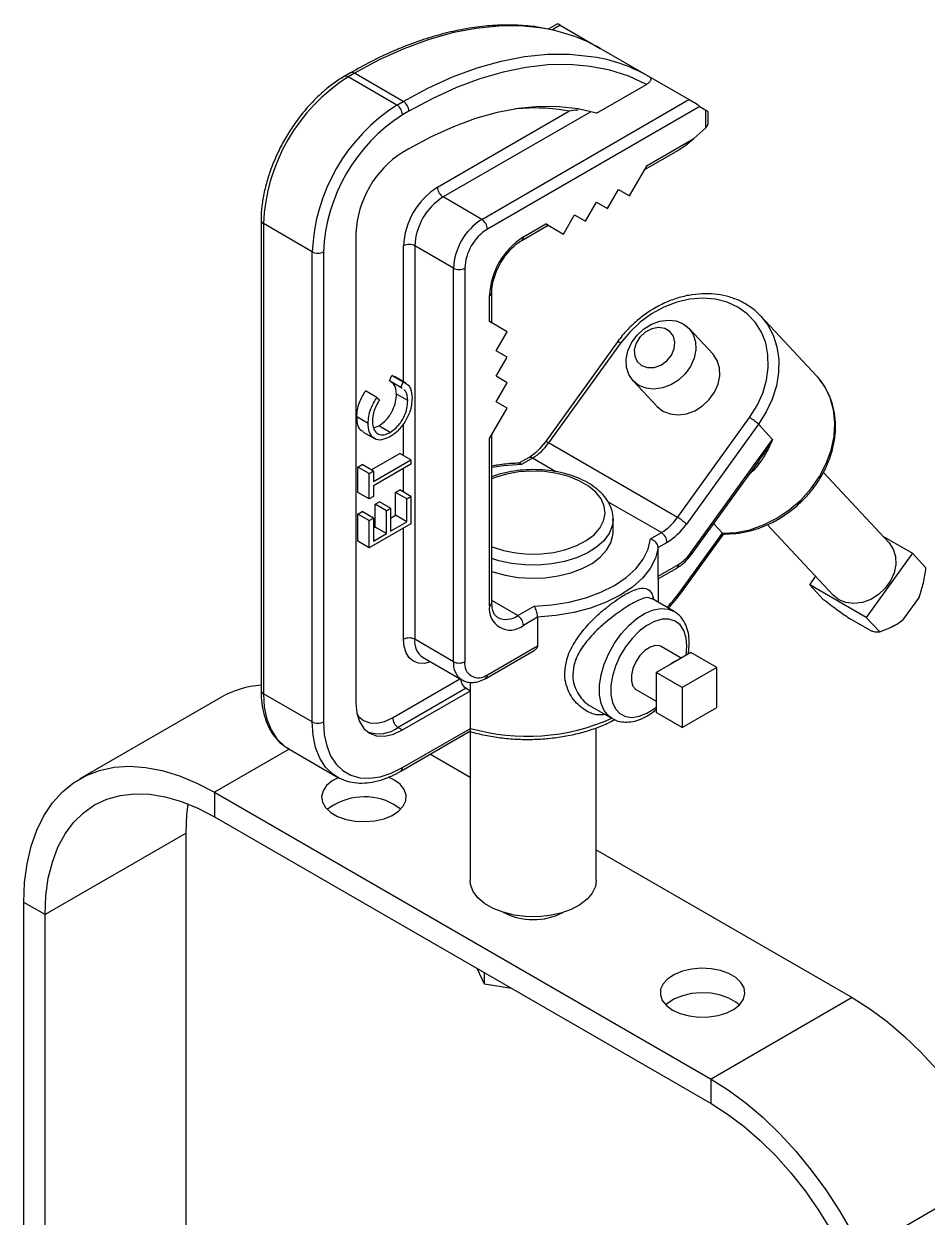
# Model space of a CAD drawing. Extents: x 7 to 135, y 1 to 99.
# Drawn here: x 14.64 to 20.29, y 19.13 to 26.6 of the extents above; entities that cross this region are included whole.
import ezdxf

# ---------------------------------------------------------------- set-up
doc = ezdxf.new("R2010")
doc.units = 0
doc.header["$MEASUREMENT"] = 0
doc.layers.add('OBJECT', color=7, linetype='CONTINUOUS')

msp = doc.modelspace()

# ---------------------------------------------------------------- linework, layer by layer
at = {"layer": 'OBJECT'}
for p, q in [((17.9797, 26.6036), (17.9213, 26.5699)), ((17.995, 26.5955), (17.9429, 26.5654)), ((17.995, 26.5955), (18.246, 26.4506)), ((18.5515, 26.2742), (18.246, 26.4506)), ((16.6818, 26.297), (16.6418, 26.2738)), ((16.7068, 26.2945), (16.6668, 26.2714)), ((16.9722, 26.095), (16.6668, 26.2714)), ((17.0123, 26.1182), (16.7068, 26.2945)), ((18.8025, 26.1293), (18.5515, 26.2742)), ((18.2232, 26.0439), (18.5362, 26.2246)), ((16.9722, 26.095), (17.0123, 26.1182)), ((17.504, 25.3797), (18.8025, 26.1293)), ((18.871, 26.0872), (17.5393, 25.3185)), ((18.871, 26.0872), (18.9083, 26.0629)), ((17.0477, 26.0569), (17.0076, 26.0338)), ((17.2261, 25.581), (18.0506, 26.057)), ((18.1869, 26.054), (17.2615, 25.5197)), ((18.9083, 25.9538), (18.9083, 26.0629)), ((18.923, 25.9877), (18.923, 26.0525)), ((18.9083, 25.9538), (18.8337, 25.8869)), ((18.5406, 25.7177), (18.8337, 25.8869)), ((17.0477, 25.8218), (17.0076, 25.7986)), ((18.526, 25.6923), (18.7331, 25.8119)), ((18.4303, 25.5266), (18.5406, 25.7177)), ((18.2924, 25.447), (18.3614, 25.5664)), ((18.3614, 25.5664), (18.4303, 25.5266)), ((18.3614, 25.5664), (18.4303, 25.5266)), ((17.504, 25.3797), (17.2615, 25.5197)), ((18.1545, 25.3674), (18.2235, 25.4868)), ((18.2235, 25.4868), (18.2924, 25.447)), ((18.2235, 25.4868), (18.2924, 25.447)), ((18.0166, 25.2878), (18.0856, 25.4072)), ((18.0856, 25.4072), (18.1545, 25.3674)), ((18.0856, 25.4072), (18.1545, 25.3674)), ((16.1218, 25.3732), (16.1218, 22.4296)), ((16.4419, 25.1765), (16.1364, 25.3528)), ((16.1364, 25.3528), (16.1364, 22.4092)), ((17.7546, 25.247), (17.921, 25.3431)), ((17.7649, 25.2699), (17.9063, 25.3515)), ((17.9063, 25.3515), (18.0166, 25.2878)), ((17.921, 25.3431), (18.0166, 25.2878)), ((16.7163, 25.294), (16.7163, 22.3504)), ((17.014, 24.3619), (17.014, 25.2136)), ((17.3272, 25.0735), (17.0847, 25.2136)), ((17.0847, 25.2136), (17.0847, 22.7501)), ((16.4419, 22.2328), (16.4419, 25.1765)), ((16.5126, 25.1765), (16.5126, 22.2328)), ((17.3272, 22.61), (17.3272, 25.0735)), ((17.3979, 25.0735), (17.3979, 22.61)), ((17.5528, 24.7392), (17.5528, 24.9025)), ((17.5674, 24.7307), (17.5674, 24.9229)), ((17.6631, 24.6755), (17.5528, 24.7392)), ((19.2482, 24.778), (19.2524, 24.7736)), ((19.6028, 24.3979), (19.2524, 24.7736)), ((17.5942, 24.556), (17.6631, 24.6755)), ((18.9535, 24.5354), (18.8031, 24.6967)), ((18.354, 24.6123), (17.903, 23.9873)), ((18.3743, 24.6048), (17.9233, 23.9798)), ((17.6631, 24.5162), (17.5942, 24.556)), ((17.5942, 24.3968), (17.6631, 24.5162)), ((16.9263, 24.3684), (16.9419, 24.4011)), ((16.9971, 24.3276), (16.9263, 24.3684)), ((16.9419, 24.4011), (16.9563, 24.3932)), ((17.0126, 24.3603), (16.9419, 24.4011)), ((17.0278, 24.3539), (16.9571, 24.3947)), ((16.9971, 24.3276), (17.0126, 24.3603)), ((17.6631, 24.357), (17.5942, 24.3968)), ((18.4521, 24.3692), (18.6026, 24.2079)), ((16.8472, 24.2648), (16.7765, 24.3056)), ((17.0407, 24.2449), (16.97, 24.2857)), ((17.0048, 24.3212), (16.9971, 24.3276)), ((17.5942, 24.2376), (17.6631, 24.357)), ((16.8472, 24.2648), (16.8629, 24.2502)), ((17.6631, 24.1978), (17.5942, 24.2376)), ((16.7924, 24.1014), (16.7217, 24.1422)), ((17.5528, 24.0067), (17.6631, 24.1978)), ((18.7308, 23.5136), (19.1818, 24.1386)), ((16.8273, 24.074), (16.8595, 24.0863)), ((16.9302, 24.0455), (16.8595, 24.0863)), ((17.014, 23.9), (17.014, 24.1001)), ((19.2374, 24.0964), (18.7865, 23.4714)), ((19.2374, 24.0964), (19.3263, 24.0012)), ((16.7623, 24.0479), (16.833, 24.0071)), ((17.5528, 22.9599), (17.5528, 24.0067)), ((17.5674, 22.9803), (17.5674, 24.0321)), ((18.817, 23.2955), (19.3263, 24.0012)), ((16.8123, 23.8112), (16.9901, 23.9138)), ((17.0608, 23.873), (16.9901, 23.9138)), ((18.7308, 23.5136), (17.9233, 23.9798)), ((16.7284, 23.8286), (16.7553, 23.8441)), ((16.826, 23.8033), (16.7553, 23.8441)), ((16.826, 23.7374), (17.0608, 23.873)), ((17.0608, 23.8459), (16.826, 23.7103)), ((17.0608, 23.873), (17.0608, 23.8459)), ((17.7969, 23.8868), (17.7373, 23.8524)), ((17.8219, 23.8843), (17.753, 23.8445)), ((17.9688, 23.7995), (17.8219, 23.8843)), ((18.8222, 23.2866), (19.2419, 23.8683)), ((16.7284, 23.6698), (16.7284, 23.8286)), ((16.7992, 23.7878), (16.7284, 23.8286)), ((16.7992, 23.7878), (16.826, 23.8033)), ((16.7992, 23.629), (16.7992, 23.7878)), ((16.826, 23.8033), (16.826, 23.7374)), ((17.014, 23.6715), (17.014, 23.8188)), ((20.0559, 23.3538), (19.6445, 23.7948)), ((16.826, 23.7103), (16.826, 23.6445)), ((16.7992, 23.629), (16.7284, 23.6698)), ((16.826, 23.6445), (16.7992, 23.629)), ((16.8358, 23.5962), (16.8626, 23.6117)), ((16.9333, 23.5709), (16.8626, 23.6117)), ((16.9632, 23.6698), (16.9901, 23.6853)), ((16.9632, 23.5265), (16.9632, 23.6698)), ((17.034, 23.629), (16.9632, 23.6698)), ((17.0608, 23.6444), (16.9901, 23.6853)), ((17.034, 23.629), (17.0608, 23.6444)), ((17.034, 23.4856), (17.034, 23.629)), ((17.0608, 23.6444), (17.0608, 23.474)), ((16.7284, 23.5342), (16.7553, 23.5497)), ((16.826, 23.5089), (16.7553, 23.5497)), ((16.8358, 23.4529), (16.8358, 23.5962)), ((16.9065, 23.5554), (16.8358, 23.5962)), ((16.9065, 23.5554), (16.9333, 23.5709)), ((16.9065, 23.4121), (16.9065, 23.5554)), ((16.9333, 23.5709), (16.9333, 23.4275)), ((18.6294, 23.4181), (18.295, 23.6112)), ((16.7284, 23.3638), (16.7284, 23.5342)), ((16.7992, 23.4934), (16.7284, 23.5342)), ((16.7992, 23.4934), (16.826, 23.5089)), ((16.7992, 23.323), (16.7992, 23.4934)), ((17.0608, 23.474), (16.7992, 23.323)), ((16.826, 23.5089), (16.826, 23.3656)), ((16.9333, 23.5092), (16.9632, 23.5265)), ((16.9333, 23.4275), (17.034, 23.4856)), ((17.034, 23.4856), (16.9632, 23.5265)), ((18.3268, 23.5026), (18.3266, 23.4946)), ((18.3268, 23.4209), (18.3268, 23.5026)), ((19.0118, 23.4153), (18.9572, 23.4738)), ((19.2927, 23.4682), (19.7049, 23.0263)), ((16.826, 23.4472), (16.8358, 23.4529)), ((16.826, 23.3656), (16.9065, 23.4121)), ((16.9065, 23.4121), (16.8358, 23.4529)), ((17.014, 22.7501), (17.014, 23.447)), ((18.5605, 23.3783), (18.6294, 23.4181)), ((18.7547, 23.0589), (19.0118, 23.4153)), ((18.7598, 23.0501), (19.0205, 23.4113)), ((20.017, 23.3955), (20.202, 23.2887)), ((16.7992, 23.323), (16.7284, 23.3638)), ((18.6648, 23.3569), (18.6092, 23.3248)), ((18.6092, 23.146), (18.6092, 23.3248)), ((20.202, 23.2887), (19.9124, 22.8873)), ((20.287, 23.1976), (20.202, 23.2887)), ((18.6092, 23.146), (18.7359, 23.2191)), ((18.6107, 23.13), (18.7255, 23.1962)), ((18.6115, 22.9816), (18.6115, 23.1304)), ((19.5588, 23.0914), (19.5961, 23.143)), ((19.9124, 22.8873), (19.5588, 23.0914)), ((19.6438, 23.0003), (19.5588, 23.0914)), ((20.2452, 23.0147), (20.1409, 22.8701)), ((17.7296, 22.8987), (17.5674, 22.9922)), ((17.7296, 22.8987), (17.832, 22.9578)), ((18.709, 22.9252), (18.5697, 23.0057)), ((17.854, 22.8889), (17.7649, 22.8374)), ((17.854, 22.8889), (17.854, 22.71)), ((19.9351, 22.807), (19.8078, 22.8805)), ((19.9974, 22.7962), (19.9124, 22.8873)), ((20.0828, 22.8334), (20.0919, 22.8382)), ((17.3272, 22.61), (17.0847, 22.7501)), ((17.529, 22.5055), (17.8319, 22.6803)), ((17.5393, 22.5284), (17.854, 22.71)), ((18.7533, 22.6324), (18.6286, 22.7043)), ((18.8151, 22.6681), (18.7238, 22.6154)), ((18.9777, 22.5742), (18.8151, 22.6681)), ((17.1365, 22.6356), (17.379, 22.4956)), ((18.6886, 22.595), (18.5973, 22.5423)), ((18.7238, 22.6154), (18.6886, 22.595)), ((18.9777, 22.5742), (18.76, 22.4484)), ((18.9777, 22.3227), (18.9777, 22.5742)), ((16.9454, 22.2589), (17.3672, 22.5024)), ((18.76, 22.4484), (18.5973, 22.5423)), ((18.5973, 22.5423), (18.5973, 22.4369)), ((17.406, 22.4432), (16.9807, 22.1977)), ((17.0076, 22.1822), (17.4329, 22.4277)), ((17.406, 22.4432), (17.4329, 22.4277)), ((17.4329, 22.4277), (17.4329, 22.4806)), ((17.4329, 22.1925), (17.4329, 22.4277)), ((18.4727, 22.4341), (18.5973, 22.3622)), ((18.5973, 22.4369), (18.5973, 22.3962)), ((18.76, 22.4484), (18.76, 22.1969)), ((15.8692, 22.3861), (14.9853, 21.8758)), ((16.4419, 22.2328), (16.1364, 22.4092)), ((18.5973, 22.3962), (18.5973, 22.2908)), ((18.1943, 22.3275), (18.3216, 22.2541)), ((18.76, 22.1969), (18.5973, 22.2908)), ((18.76, 22.1969), (18.9777, 22.3227)), ((16.9807, 22.1977), (17.0076, 22.1822)), ((17.0076, 21.947), (17.4329, 22.1925)), ((18.2218, 21.2408), (18.2218, 22.1962)), ((18.3261, 22.2516), (18.3216, 22.2541)), ((16.9972, 21.9241), (17.4301, 22.174)), ((17.4318, 22.173), (17.4318, 21.2408)), ((16.2974, 22.0626), (15.8292, 21.7923)), ((16.2918, 22.0658), (16.5973, 21.8895)), ((17.1829, 22.0313), (17.4318, 21.8876)), ((16.9539, 21.87), (16.9176, 21.8875)), ((15.8292, 21.7923), (18.9405, 19.9962)), ((15.8292, 21.7923), (15.8292, 21.6387)), ((15.8292, 21.6387), (18.9405, 19.8426)), ((15.6524, 21.5365), (14.7686, 21.0262)), ((15.6524, 15.991), (15.6524, 21.5365)), ((18.2218, 21.4316), (19.8244, 20.5064)), ((14.7686, 21.0262), (14.6356, 21.103)), ((14.6356, 15.3629), (14.6356, 21.103)), ((14.7686, 15.517), (14.7686, 21.0262)), ((17.5206, 20.5904), (17.475, 20.6886)), ((17.5206, 20.5904), (17.5206, 20.6623)), ((17.6907, 20.5641), (17.5206, 20.5904)), ((19.8244, 20.5064), (18.9405, 19.9962)), ((18.9405, 19.8426), (18.9405, 19.9962)), ((21.5387, 19.8724), (18.8375, 18.3131))]:
    msp.add_line(p, q, dxfattribs=at)
at = {"layer": 'OBJECT', "flags": 128}
for points in [[(17.919, 26.5703), (17.8831, 26.5766), (17.7494, 26.5905), (17.6104, 26.5902), (17.4669, 26.5757), (17.3196, 26.547), (17.1691, 26.5042), (17.0163, 26.4477), (16.862, 26.3777), (16.7068, 26.2945)], [(17.0123, 26.1182), (17.1674, 26.2013), (17.3218, 26.2714), (17.4746, 26.3279), (17.625, 26.3706), (17.7724, 26.3993), (17.9159, 26.4139), (18.0549, 26.4142), (18.1886, 26.4003), (18.2229, 26.3943)], [(18.5362, 26.2246), (18.4249, 26.2755), (18.3069, 26.3133), (18.1828, 26.3378), (18.0532, 26.349), (17.9188, 26.3468), (17.7801, 26.3312), (17.6379, 26.3022), (17.4929, 26.2601), (17.3457, 26.205), (17.197, 26.1371), (17.0477, 26.0569)], [(18.2232, 26.0439), (18.1085, 26.0708), (17.9883, 26.0847), (17.8632, 26.0856), (17.7338, 26.0735), (17.6009, 26.0484), (17.4651, 26.0104), (17.3272, 25.9598), (17.1878, 25.8968), (17.0477, 25.8218)], [(19.1818, 24.1386), (19.2286, 24.2132), (19.2642, 24.2916), (19.2879, 24.3721), (19.2991, 24.4525), (19.2974, 24.531), (19.2829, 24.6055), (19.256, 24.6742), (19.2174, 24.7356), (19.1679, 24.7879), (19.1088, 24.83), (19.0415, 24.8608), (18.9678, 24.8796), (18.8894, 24.8859), (18.8083, 24.8795), (18.7264, 24.8606), (18.6458, 24.8297), (18.5684, 24.7874), (18.4962, 24.735), (18.431, 24.6736), (18.3743, 24.6048)], [(18.4886, 24.3403), (18.452, 24.3693), (18.4256, 24.4079), (18.411, 24.4537), (18.4089, 24.5041), (18.4196, 24.5562), (18.4423, 24.607), (18.4759, 24.6534), (18.5182, 24.6929), (18.5669, 24.723), (18.6191, 24.7421), (18.6718, 24.7491), (18.7219, 24.7435), (18.7666, 24.7256), (18.8032, 24.6966), (18.8295, 24.658), (18.8442, 24.6122), (18.8462, 24.5618), (18.8355, 24.5097), (18.8128, 24.4589), (18.7793, 24.4125), (18.737, 24.373), (18.6883, 24.3429), (18.6361, 24.3238), (18.5833, 24.3168), (18.5332, 24.3225), (18.4886, 24.3403)], [(19.2524, 24.7736), (19.2936, 24.7214), (19.3294, 24.6549), (19.3533, 24.5816), (19.3649, 24.5032), (19.3638, 24.4213), (19.35, 24.3378), (19.3239, 24.2546), (19.2861, 24.1736), (19.2374, 24.0964)], [(18.5059, 24.464), (18.5425, 24.4516), (18.5838, 24.4526), (18.6255, 24.4671), (18.6631, 24.4934), (18.6924, 24.5288), (18.7102, 24.5692), (18.7148, 24.6105), (18.7054, 24.6481), (18.6833, 24.6779), (18.6507, 24.6967), (18.6112, 24.7025), (18.5691, 24.6946), (18.5289, 24.6739), (18.4951, 24.6427), (18.4711, 24.6042), (18.4598, 24.5628), (18.4622, 24.5228), (18.4782, 24.4887), (18.5059, 24.464)], [(18.6026, 24.2079), (18.639, 24.179), (18.6837, 24.1612), (18.7338, 24.1556), (18.7865, 24.1625), (18.8387, 24.1816), (18.8874, 24.2117), (18.9298, 24.2512), (18.9633, 24.2976), (18.986, 24.3484), (18.9967, 24.4005), (18.9946, 24.4509), (18.98, 24.4967), (18.9536, 24.5353), (18.9535, 24.5354)], [(19.0118, 23.4153), (19.0973, 23.4194), (19.184, 23.4365), (19.2698, 23.4662), (19.3528, 23.5077), (19.4311, 23.56), (19.5028, 23.6221), (19.5662, 23.6923), (19.6199, 23.7691), (19.6626, 23.8507), (19.6933, 23.9352), (19.7114, 24.0206), (19.7163, 24.105), (19.7079, 24.1862), (19.6865, 24.2626), (19.6526, 24.3322), (19.6212, 24.3768)], [(19.6212, 24.3768), (19.607, 24.3934), (19.6028, 24.3979)], [(17.753, 23.8445), (17.6411, 23.8364), (17.5674, 23.8256)], [(17.5674, 23.3311), (17.5705, 23.3299), (17.6407, 23.3069), (17.7168, 23.2915), (17.7965, 23.2842), (17.8772, 23.2853), (17.9562, 23.2946), (18.0311, 23.312), (18.0994, 23.3367), (18.1589, 23.3682), (18.2078, 23.4052), (18.2444, 23.4467), (18.2676, 23.4913), (18.2767, 23.5376), (18.2712, 23.5841), (18.2515, 23.6292), (18.2182, 23.6716), (18.1722, 23.7099), (18.1152, 23.7428), (18.0489, 23.7694), (17.9754, 23.7886), (17.8972, 23.8), (17.8167, 23.8031), (17.7365, 23.7979), (17.6593, 23.7845), (17.5874, 23.7634), (17.5674, 23.7557)], [(18.3266, 23.4946), (18.3213, 23.4599), (18.3017, 23.4122), (18.2684, 23.3672), (18.2224, 23.3261), (18.165, 23.29), (18.0979, 23.2601), (18.023, 23.2371), (17.9425, 23.2218), (17.8586, 23.2145), (17.7738, 23.2156), (17.6906, 23.2249), (17.6112, 23.2422), (17.5674, 23.2558)], [(17.5674, 23.1742), (17.5737, 23.172), (17.6502, 23.1509), (17.7318, 23.1376), (17.8162, 23.1324), (17.9008, 23.1355), (17.9833, 23.1468), (18.0613, 23.166), (18.1326, 23.1926), (18.195, 23.2257), (18.2469, 23.2644), (18.2867, 23.3077), (18.3132, 23.3542), (18.3258, 23.4026), (18.3268, 23.4209)], [(17.832, 22.9578), (17.9439, 22.9659), (18.0526, 22.9834), (18.1556, 23.0098), (18.2509, 23.0447), (18.3363, 23.0872), (18.4099, 23.1365), (18.4704, 23.1915), (18.5162, 23.251), (18.5464, 23.3137), (18.5605, 23.3783)], [(18.6092, 23.3248), (18.5922, 23.2584), (18.5592, 23.1941), (18.5107, 23.1331), (18.4478, 23.0767), (18.3716, 23.026), (18.2838, 22.982), (18.1861, 22.9457), (18.0805, 22.9177), (17.969, 22.8986), (17.854, 22.8889)], [(20.0559, 23.3538), (20.056, 23.3537), (20.0824, 23.3151), (20.097, 23.2693), (20.099, 23.2189), (20.0884, 23.1668), (20.0656, 23.116), (20.0321, 23.0696), (19.9898, 23.0301), (19.9411, 23), (19.8889, 22.9809), (19.8362, 22.9739), (19.786, 22.9796), (19.7414, 22.9974), (19.7049, 23.0263)], [(18.817, 23.2955), (18.8203, 23.2916), (18.8221, 23.2887), (18.8223, 23.2869), (18.8222, 23.2866)], [(18.7598, 23.0501), (18.76, 23.0503), (18.7597, 23.0522), (18.7579, 23.0551), (18.7547, 23.0589)], [(18.3216, 22.2541), (18.2999, 22.2697), (18.2718, 22.3041), (18.2524, 22.3487), (18.2425, 22.4021), (18.2425, 22.4623), (18.2524, 22.527), (18.2718, 22.594), (18.2999, 22.6609), (18.3359, 22.7252), (18.3783, 22.7846), (18.4257, 22.8369), (18.4763, 22.8803), (18.5283, 22.9132), (18.5799, 22.9344), (18.6291, 22.9432), (18.6742, 22.9391), (18.709, 22.9252)], [(18.7847, 22.6505), (18.7893, 22.707), (18.7844, 22.7597), (18.77, 22.8045), (18.7465, 22.8398), (18.7151, 22.8639), (18.6769, 22.876), (18.6335, 22.8755), (18.5868, 22.8625), (18.5386, 22.8375), (18.4908, 22.8015), (18.4456, 22.756), (18.4046, 22.7028), (18.3696, 22.6442), (18.342, 22.5825), (18.3229, 22.5203), (18.3132, 22.4601), (18.3132, 22.4043), (18.3229, 22.3553), (18.342, 22.315), (18.3696, 22.2852), (18.4046, 22.267), (18.4456, 22.2612), (18.4908, 22.2679), (18.5386, 22.287), (18.5868, 22.3177), (18.5973, 22.3259)], [(18.709, 22.9252), (18.7136, 22.9225), (18.717, 22.9202)], [(17.184, 22.6081), (17.1449, 22.5993), (17.1082, 22.6008), (17.0761, 22.6127), (17.0497, 22.6346), (17.0301, 22.6656), (17.018, 22.7046), (17.014, 22.7501)], [(18.6286, 22.7043), (18.6194, 22.7085), (18.591, 22.7111), (18.5589, 22.701), (18.5261, 22.6793), (18.4955, 22.6477), (18.4698, 22.6092), (18.4513, 22.5671), (18.4416, 22.5253), (18.4416, 22.4873), (18.4513, 22.4566), (18.4698, 22.4359), (18.4727, 22.4341)], [(16.1364, 22.4092), (16.1418, 22.3251), (16.1579, 22.249), (16.1844, 22.1824), (16.2206, 22.1267), (16.266, 22.0829), (16.2918, 22.0658)], [(16.7163, 22.3504), (16.7219, 22.288), (16.7385, 22.2345), (16.7654, 22.1918), (16.8016, 22.1618), (16.8458, 22.1454), (16.8961, 22.1434), (16.9508, 22.1558), (17.0076, 22.1822)], [(16.7239, 22.2785), (16.7325, 22.2674), (16.7644, 22.241), (16.8032, 22.2266), (16.8474, 22.2249), (16.8954, 22.2358), (16.9454, 22.2589)], [(16.5946, 21.891), (16.5715, 21.9066), (16.5261, 21.9503), (16.4898, 22.0061), (16.4634, 22.0727), (16.4473, 22.1488), (16.4419, 22.2328)], [(16.5126, 22.2328), (16.5177, 22.1544), (16.5327, 22.0834), (16.5574, 22.0212), (16.5912, 21.9692), (16.6335, 21.9283), (16.6835, 21.8995), (16.74, 21.8833), (16.802, 21.88), (16.8682, 21.8897), (16.9372, 21.9122), (17.0076, 21.947)], [(14.6356, 21.103), (14.6407, 21.2272), (14.6559, 21.3445), (14.6812, 21.4539), (14.7162, 21.5544), (14.7607, 21.6451), (14.8144, 21.7254), (14.8767, 21.7944), (14.9471, 21.8517), (15.0251, 21.8967), (15.1099, 21.9291), (15.2009, 21.9485), (15.2972, 21.9549), (15.398, 21.9481), (15.5026, 21.9282), (15.6099, 21.8954), (15.7191, 21.85), (15.8292, 21.7923)], [(16.6087, 21.8851), (16.5678, 21.8635), (16.5324, 21.8344), (16.5097, 21.8013), (16.5007, 21.7661), (16.5061, 21.7306), (16.5255, 21.6969), (16.5579, 21.6666), (16.6015, 21.6414), (16.6539, 21.6227), (16.7124, 21.6115), (16.7738, 21.6084), (16.8348, 21.6136), (16.8921, 21.6267), (16.9426, 21.6471), (16.9836, 21.6737), (17.0129, 21.705), (17.0288, 21.7394), (17.0306, 21.775), (17.0182, 21.8098), (16.9921, 21.8421), (16.9539, 21.87), (16.9539, 21.87)], [(14.7686, 21.0262), (14.7737, 21.1433), (14.7889, 21.2534), (14.8142, 21.3554), (14.8493, 21.4483), (14.8938, 21.5313), (14.9473, 21.6035), (15.0093, 21.6643), (15.0792, 21.713), (15.1563, 21.7492), (15.2399, 21.7725), (15.3292, 21.7828), (15.4233, 21.7798), (15.5213, 21.7637), (15.6223, 21.7347), (15.7252, 21.6929), (15.8292, 21.6387)], [(15.6524, 21.5365), (15.6575, 21.6536), (15.6652, 21.7187)], [(16.9959, 21.6849), (16.9921, 21.6886), (16.9539, 21.7165)], [(18.2218, 21.2408), (18.2163, 21.203), (18.1969, 21.1611), (18.1641, 21.1221), (18.1191, 21.0874), (18.0635, 21.0582), (17.9994, 21.0357), (17.929, 21.0205), (17.855, 21.0133), (17.7799, 21.0144), (17.7065, 21.0236), (17.6375, 21.0406), (17.5753, 21.0649), (17.5222, 21.0956), (17.4801, 21.1315), (17.4505, 21.1714), (17.4346, 21.2137), (17.4318, 21.2408)], [(18.6997, 20.4286), (18.7481, 20.4066), (18.8039, 20.3915), (18.8643, 20.3843), (18.9259, 20.3854), (18.9855, 20.3946), (19.0397, 20.4115), (19.0858, 20.4351), (19.1211, 20.4643), (19.1439, 20.4974), (19.1528, 20.5326), (19.1475, 20.568), (19.1281, 20.6018), (19.0957, 20.6321), (19.0521, 20.6573), (18.9997, 20.6759), (18.9411, 20.6871), (18.8797, 20.6902), (18.8187, 20.6851), (18.7614, 20.6719), (18.7109, 20.6515), (18.67, 20.6249), (18.6407, 20.5936), (18.6248, 20.5592), (18.623, 20.5237), (18.6354, 20.4888), (18.6615, 20.4566), (18.6997, 20.4286)], [(19.1173, 20.4603), (19.0957, 20.4786), (19.0521, 20.5037), (18.9997, 20.5224), (18.9411, 20.5336), (18.8797, 20.5367), (18.8187, 20.5316), (18.7614, 20.5184), (18.7109, 20.498), (18.67, 20.4714), (18.6576, 20.4603)], [(19.8244, 20.5064), (19.9345, 20.437), (20.0437, 20.3563), (20.151, 20.2652), (20.2555, 20.1644), (20.3564, 20.0548), (20.4527, 19.9372), (20.5437, 19.8128), (20.6285, 19.6825), (20.7064, 19.5474), (20.7679, 19.4275)], [(18.9405, 19.9962), (19.0506, 19.9267), (19.1598, 19.8461), (19.2671, 19.755), (19.3717, 19.6542), (19.4725, 19.5445), (19.5688, 19.427), (19.6598, 19.3025), (19.7446, 19.1722), (19.8226, 19.0372), (19.8841, 18.9172)], [(18.9405, 19.8426), (19.0444, 19.7767), (19.1474, 19.6997), (19.2484, 19.6122), (19.3464, 19.5151), (19.4405, 19.4094), (19.5298, 19.296), (19.6134, 19.1762), (19.6905, 19.0509), (19.7604, 18.9215), (19.7892, 18.8625)]]:
    msp.add_lwpolyline(points, dxfattribs=at)
at = {"layer": 'OBJECT'}
for centre, radius, start, end in [((17.7201, 25.5206), 1.0684, 60.51353, 79.27115), ((18.0255, 25.344), 1.0686, 60.51483, 79.35562), ((17.2834, 25.303), 1.148, 122.48732, 177.51269), ((16.6524, 26.2535), 0.0229, 51.14424, 117.56091), ((16.6922, 26.274), 0.0252, 54.38436, 114.30506), ((17.5889, 25.1266), 1.148, 122.48707, 177.51294), ((16.9308, 26.0303), 0.0768, 2.60551, 57.39459), ((16.9709, 26.0534), 0.0768, 2.60551, 57.39459), ((17.8363, 24.9324), 1.1448, 79.20784, 95.9954), ((17.5831, 25.13), 1.0715, 122.48733, 177.51268), ((17.3488, 25.2652), 0.6332, 122.60552, 177.39455), ((17.4745, 25.1926), 0.461, 122.60553, 177.3945), ((17.3029, 25.5845), 0.0768, 182.60535, 237.39475), ((17.4685, 25.1961), 0.3842, 122.60546, 177.39461), ((16.1457, 25.3749), 0.024, 184.0452, 247.26028), ((17.711, 25.0561), 0.3842, 122.60546, 177.39461), ((17.4626, 25.315), 0.0768, 2.60621, 57.39388), ((17.705, 25.0596), 0.3074, 122.60575, 177.39434), ((18.0134, 24.8815), 0.461, 122.60556, 177.39447), ((17.7399, 25.2674), 0.0252, 305.70962, 5.6186), ((17.0493, 25.1453), 0.0769, 62.60987, 117.39023), ((16.4773, 25.2447), 0.0769, 242.60959, 297.39031), ((17.3626, 25.1418), 0.0769, 242.60943, 297.39047), ((17.5424, 24.9254), 0.0252, 294.40608, 353.93998), ((18.3535, 24.5798), 0.0324, 50.16998, 89.10797), ((19.0412, 23.8953), 0.281, 45.71989, 59.98772), ((17.9025, 23.9548), 0.0324, 50.1734, 89.11301), ((17.6457, 24.1731), 0.3383, 301.39329, 325.14817), ((17.8073, 23.8639), 0.0252, 54.38445, 114.30542), ((18.4532, 23.7069), 0.3383, 301.39329, 325.14817), ((18.4533, 23.7034), 0.4059, 301.39288, 325.14827), ((18.5902, 23.2702), 0.281, 45.7192, 59.98643), ((18.588, 23.3534), 0.0768, 2.60535, 57.39475), ((18.5949, 23.4501), 0.2706, 301.39282, 325.14861), ((18.7135, 23.2155), 0.0227, 302.05127, 9.26096), ((17.8493, 23.7104), 1.1154, 317.04568, 324.26452), ((17.6821, 22.9389), 0.131, 170.78575, 309.20341), ((17.5424, 22.9828), 0.0251, 294.37461, 354.30517), ((17.6566, 22.9979), 0.1232, 244.87655, 306.30037), ((17.6882, 22.8339), 0.0768, 2.60535, 57.39475), ((19.9424, 23.1219), 0.3206, 297.77404, 308.23895), ((17.0493, 22.6818), 0.0769, 62.60987, 117.39023), ((17.2026, 22.7345), 0.119, 172.47408, 236.21355), ((17.4495, 22.5965), 0.123, 173.67055, 235.3888), ((17.3626, 22.6783), 0.0769, 242.60943, 297.39047), ((17.4841, 22.5961), 0.0873, 170.78582, 309.20314), ((18.7788, 22.4795), 0.1466, 112.02529, 127.96934), ((17.4481, 22.5085), 0.0777, 186.0385, 237.20488), ((17.5143, 22.5259), 0.0252, 305.70407, 5.62181), ((16.1656, 21.8647), 0.5998, 94.18504, 119.61752), ((16.1468, 22.4321), 0.0251, 185.69496, 245.6258), ((18.7425, 22.4166), 0.1466, 172.0304, 187.9696), ((16.4773, 22.3011), 0.0769, 242.60959, 297.39031), ((16.8578, 22.3724), 0.2136, 251.0993, 305.1309), ((17.0221, 22.2624), 0.0768, 182.60621, 237.39388), ((17.7895, 23.4461), 1.3034, 254.11874, 293.98723), ((16.984, 21.9439), 0.0238, 303.83991, 7.45813), ((16.7694, 21.3796), 0.3841, 61.29649, 127.36565), ((17.8269, 21.3997), 0.405, 242.3589, 297.10457)]:
    msp.add_arc(centre, radius, start, end, dxfattribs=at)
for centre, major_axis, ratio, start_param, end_param in [((18.0281, 26.5738), (0.0485, -0.0297), 0.027575, 2.341322, 3.126639), ((18.8357, 26.1077), (0.0485, -0.0297), 0.027575, 0.770526, 2.341322), ((18.873, 26.0833), (0.05, -0.0308), 0.027571, 6.268377, 7.085565), ((18.873, 25.9742), (0.0487, 0.0161), 0.700151, 5.270549, 5.540586), ((18.873, 26.0166), (-0.0354, 0.0612), 0.577335, 3.411589, 3.92695), ((18.7984, 25.9073), (0.1301, 0.1126), 0.224841, 4.004685, 4.790164), ((17.871, 25.3719), (0.05, -0.0289), 0.00007, 6.283145, 7.068624)]:
    msp.add_ellipse(centre, major_axis=major_axis, ratio=ratio, start_param=start_param, end_param=end_param, dxfattribs=at)
for points, knots in [([(17.9083, 26.5728), (17.8942, 26.5759), (17.8414, 26.5875), (17.7452, 26.5958), (17.6203, 26.5977), (17.4912, 26.5875), (17.3591, 26.566), (17.2243, 26.5332), (17.0874, 26.4891), (16.949, 26.4339), (16.8136, 26.3704), (16.7244, 26.3207), (16.6818, 26.297)], [0, 0, 0, 0, 0.03904, 0.145936, 0.253118, 0.360592, 0.468328, 0.576279, 0.684392, 0.792614, 0.900903, 1, 1, 1, 1]), ([(16.6418, 26.2738), (16.6294, 26.2664), (16.5936, 26.2449), (16.5354, 26.2017), (16.4686, 26.142), (16.4052, 26.0743), (16.3461, 25.9999), (16.2923, 25.9199), (16.2445, 25.8358), (16.2037, 25.7487), (16.1703, 25.6602), (16.1451, 25.5715), (16.1285, 25.4842), (16.1223, 25.4184), (16.1219, 25.3822), (16.1218, 25.3732)], [0, 0, 0, 0, 0.0448174, 0.1293529, 0.2137884, 0.2980896, 0.3822689, 0.4663677, 0.5504374, 0.6345326, 0.7186944, 0.8029824, 0.8874536, 0.9721557, 1, 1, 1, 1]), ([(18.5515, 26.2742), (18.5542, 26.2722), (18.5598, 26.2682), (18.5633, 26.2595), (18.5618, 26.2483), (18.5528, 26.2356), (18.5416, 26.2282), (18.5362, 26.2246)], [0, 0, 0, 0, 0.138341, 0.276038, 0.470202, 0.742047, 1, 1, 1, 1]), ([(18.1081, 26.0642), (18.0881, 26.0625), (18.0679, 26.0609), (18.0507, 26.057), (18.0506, 26.057)], [0, 0, 0, 0, 0.9950749, 1, 1, 1, 1]), ([(17.5674, 24.9229), (17.5676, 24.9302), (17.5682, 24.9518), (17.5751, 24.9919), (17.5907, 25.0422), (17.6137, 25.0927), (17.643, 25.1408), (17.6771, 25.1839), (17.7132, 25.2189), (17.7394, 25.2381), (17.7527, 25.2459), (17.7546, 25.247)], [0, 0, 0, 0, 0.067195, 0.19703, 0.328082, 0.460158, 0.592762, 0.725246, 0.856828, 0.979682, 1, 1, 1, 1]), ([(19.2476, 24.7778), (19.246, 24.7798), (19.229, 24.8003), (19.1881, 24.8313), (19.1257, 24.8691), (19.0559, 24.8956), (18.9813, 24.9114), (18.9029, 24.916), (18.8223, 24.9092), (18.7412, 24.8913), (18.6611, 24.8624), (18.5838, 24.8232), (18.5107, 24.7745), (18.4434, 24.7172), (18.3915, 24.6621), (18.364, 24.6255), (18.354, 24.6123)], [0, 0, 0, 0, 0.0081531, 0.0860073, 0.1638173, 0.2417727, 0.3200268, 0.3986432, 0.4776009, 0.55683, 0.6362483, 0.7157863, 0.7953976, 0.8750582, 0.9547604, 1, 1, 1, 1]), ([(16.97, 24.2857), (16.9678, 24.308), (16.9643, 24.3432), (16.9422, 24.3569), (16.9341, 24.362)], [0, 0, 0, 0, 0.6317586, 1, 1, 1, 1]), ([(17.0126, 24.3603), (17.0219, 24.3563), (17.0403, 24.3483), (17.0625, 24.3164), (17.0656, 24.2817), (17.0675, 24.2605)], [0, 0, 0, 0, 0.280392, 0.560814, 1, 1, 1, 1]), ([(19.0185, 23.4106), (19.0442, 23.4107), (19.0965, 23.4109), (19.1769, 23.4254), (19.2575, 23.4503), (19.336, 23.4859), (19.4108, 23.5313), (19.4804, 23.5856), (19.5434, 23.6477), (19.5984, 23.7165), (19.6444, 23.7905), (19.6805, 23.8683), (19.7058, 23.9484), (19.7198, 24.0292), (19.7221, 24.1089), (19.7127, 24.1859), (19.6915, 24.2584), (19.6616, 24.3228), (19.6341, 24.3588), (19.6214, 24.3754)], [0, 0, 0, 0, 0.0571962, 0.1164155, 0.1757977, 0.2352864, 0.2948406, 0.3544361, 0.4140635, 0.4737216, 0.5334107, 0.5931235, 0.6528413, 0.7125245, 0.7721105, 0.8315179, 0.8906634, 0.9494942, 1, 1, 1, 1]), ([(16.7217, 24.1422), (16.7225, 24.1568), (16.724, 24.186), (16.7392, 24.2434), (16.7624, 24.282), (16.7765, 24.3056)], [0, 0, 0, 0, 0.280846, 0.561446, 1, 1, 1, 1]), ([(16.8595, 24.0863), (16.8764, 24.0984), (16.9103, 24.1225), (16.9468, 24.1814), (16.9672, 24.2381), (16.969, 24.2698), (16.97, 24.2857)], [0, 0, 0, 0, 0.27943, 0.558928, 0.779288, 1, 1, 1, 1]), ([(17.0407, 24.2449), (17.039, 24.2678), (17.0369, 24.2975), (17.0195, 24.3096), (17.0154, 24.3124)], [0, 0, 0, 0, 0.769278, 1, 1, 1, 1]), ([(16.7924, 24.1014), (16.7932, 24.116), (16.7947, 24.1451), (16.81, 24.2025), (16.8331, 24.2412), (16.8472, 24.2648)], [0, 0, 0, 0, 0.280846, 0.561446, 1, 1, 1, 1]), ([(16.8629, 24.2502), (16.8488, 24.2245), (16.8235, 24.1786), (16.8206, 24.1346), (16.8193, 24.1152)], [0, 0, 0, 0, 0.558387, 1, 1, 1, 1]), ([(16.9302, 24.0455), (16.9472, 24.0576), (16.981, 24.0817), (17.0175, 24.1406), (17.0379, 24.1973), (17.0397, 24.229), (17.0407, 24.2449)], [0, 0, 0, 0, 0.27943, 0.558928, 0.779288, 1, 1, 1, 1]), ([(17.0675, 24.2605), (17.0655, 24.2327), (17.062, 24.1829), (17.0341, 24.132), (17.0217, 24.1095)], [0, 0, 0, 0, 0.559804, 1, 1, 1, 1]), ([(16.764, 24.0512), (16.7596, 24.0524), (16.7423, 24.0572), (16.7259, 24.0897), (16.7231, 24.1247), (16.7217, 24.1422)], [0, 0, 0, 0, 0.145897, 0.572628, 1, 1, 1, 1]), ([(16.9285, 24.0174), (16.9079, 24.0083), (16.8669, 23.9901), (16.822, 24.0089), (16.796, 24.0477), (16.7936, 24.0835), (16.7924, 24.1014)], [0, 0, 0, 0, 0.279513, 0.55908, 0.779375, 1, 1, 1, 1]), ([(16.8193, 24.1152), (16.8212, 24.097), (16.825, 24.0606), (16.8534, 24.032), (16.8908, 24.0268), (16.9171, 24.0393), (16.9302, 24.0455)], [0, 0, 0, 0, 0.279861, 0.559533, 0.779672, 1, 1, 1, 1]), ([(17.0217, 24.1095), (17.0059, 24.0879), (16.9776, 24.0491), (16.9435, 24.0271), (16.9285, 24.0174)], [0, 0, 0, 0, 0.5590209, 1, 1, 1, 1]), ([(17.903, 23.9873), (17.8974, 23.9797), (17.8807, 23.9576), (17.8504, 23.9256), (17.8198, 23.9007), (17.8023, 23.89), (17.7969, 23.8868)], [0, 0, 0, 0, 0.17577, 0.515025, 0.851521, 1, 1, 1, 1]), ([(19.3263, 24.0012), (19.3261, 24.0009), (19.3181, 23.9817), (19.2979, 23.9376), (19.2598, 23.8728), (19.2199, 23.8194), (19.1908, 23.7932), (19.182, 23.7853)], [0, 0, 0, 0, 0.00366, 0.234796, 0.549645, 0.864159, 1, 1, 1, 1]), ([(19.3263, 24.0012), (19.3261, 24.0009), (19.3155, 23.9822), (19.2894, 23.9366), (19.2581, 23.8949), (19.2395, 23.8701)], [0, 0, 0, 0, 0.006541, 0.408978, 1, 1, 1, 1]), ([(17.7404, 23.853), (17.7287, 23.8526), (17.6835, 23.8508), (17.6251, 23.8454), (17.5802, 23.837), (17.5674, 23.8346)], [0, 0, 0, 0, 0.199556, 0.771645, 1, 1, 1, 1]), ([(17.7404, 23.8532), (17.7425, 23.8528), (17.7464, 23.8519), (17.7509, 23.8472), (17.7529, 23.8446), (17.753, 23.8445)], [0, 0, 0, 0, 0.530267, 0.989366, 1, 1, 1, 1]), ([(18.3255, 23.4931), (18.326, 23.4967), (18.3288, 23.5168), (18.3216, 23.5539), (18.3038, 23.6016), (18.2737, 23.6464), (18.2329, 23.6876), (18.1818, 23.7244), (18.1214, 23.7558), (18.0535, 23.781), (17.9801, 23.7992), (17.9029, 23.8101), (17.824, 23.8136), (17.7451, 23.8097), (17.6685, 23.7979), (17.6085, 23.7837), (17.5769, 23.7712), (17.5674, 23.7674)], [0, 0, 0, 0, 0.015059, 0.084165, 0.152924, 0.222814, 0.294795, 0.368684, 0.443627, 0.518795, 0.593811, 0.668644, 0.743365, 0.81808, 0.892885, 0.967887, 1, 1, 1, 1]), ([(19.0185, 23.4109), (19.0181, 23.4108), (19.0167, 23.4105), (19.0138, 23.4133), (19.0118, 23.4153)], [0, 0, 0, 0, 0.3245093, 1, 1, 1, 1]), ([(18.6092, 23.3248), (18.6087, 23.3293), (18.6077, 23.3383), (18.6001, 23.352), (18.5889, 23.3643), (18.5751, 23.3733), (18.5652, 23.3771), (18.5606, 23.3783), (18.5605, 23.3783)], [0, 0, 0, 0, 0.19777, 0.395372, 0.598086, 0.812872, 0.995764, 1, 1, 1, 1]), ([(18.7255, 23.1962), (18.7332, 23.201), (18.7548, 23.2145), (18.7884, 23.2438), (18.811, 23.2725), (18.8222, 23.2866)], [0, 0, 0, 0, 0.216279, 0.612446, 1, 1, 1, 1]), ([(20.2452, 23.0147), (20.2546, 23.0446), (20.2741, 23.1068), (20.2826, 23.1665), (20.287, 23.1976)], [0, 0, 0, 0, 0.480505, 1, 1, 1, 1]), ([(18.6105, 23.1304), (18.6105, 23.1302), (18.6102, 23.1291), (18.6097, 23.1319), (18.6093, 23.1377), (18.6092, 23.1435), (18.6092, 23.146)], [0, 0, 0, 0, 0.097443, 0.481142, 0.777154, 1, 1, 1, 1]), ([(18.0244, 22.5354), (18.027, 22.5643), (18.0327, 22.6289), (18.0822, 22.7327), (18.1506, 22.8222), (18.2183, 22.8911), (18.2729, 22.9395), (18.327, 22.9815), (18.392, 23.0257), (18.4621, 23.0622), (18.5243, 23.0753), (18.5579, 23.0569), (18.5743, 23.0278), (18.5786, 23.0069), (18.58, 22.9997)], [0, 0, 0, 0, 0.0887756, 0.1986098, 0.3171416, 0.3805972, 0.4440007, 0.5038018, 0.5635712, 0.6712885, 0.7791536, 0.898446, 0.9648717, 1, 1, 1, 1]), ([(18.6744, 22.9452), (18.6937, 22.967), (18.7233, 23.0004), (18.7504, 23.0372), (18.7598, 23.0501)], [0, 0, 0, 0, 0.651423, 1, 1, 1, 1]), ([(17.6048, 22.8871), (17.6, 22.89), (17.5902, 22.8961), (17.5783, 22.9159), (17.5692, 22.944), (17.568, 22.9685), (17.5674, 22.9803)], [0, 0, 0, 0, 0.24592, 0.509251, 0.761555, 1, 1, 1, 1]), ([(17.854, 22.8889), (17.8538, 22.8935), (17.8534, 22.9028), (17.8499, 22.9189), (17.8448, 22.9347), (17.8386, 22.9481), (17.8341, 22.9551), (17.8321, 22.9577), (17.832, 22.9578)], [0, 0, 0, 0, 0.19777, 0.395373, 0.598086, 0.812872, 0.995765, 1, 1, 1, 1]), ([(18.5682, 23.0015), (18.5609, 23.0059), (18.5437, 23.0164), (18.4925, 22.9991), (18.4144, 22.9571), (18.3144, 22.8869), (18.2123, 22.7984), (18.1313, 22.703), (18.0822, 22.6114), (18.0765, 22.5537), (18.0739, 22.5281)], [0, 0, 0, 0, 0.09385, 0.221401, 0.3493, 0.490357, 0.638801, 0.77588, 0.900508, 1, 1, 1, 1]), ([(19.6438, 23.0003), (19.6727, 22.9784), (19.7265, 22.9377), (19.7821, 22.8986), (19.8078, 22.8805)], [0, 0, 0, 0, 0.538104, 1, 1, 1, 1]), ([(18.8039, 22.7274), (18.8037, 22.738), (18.8028, 22.7686), (18.7937, 22.8156), (18.7734, 22.8622), (18.748, 22.8975), (18.7271, 22.9117), (18.7183, 22.9178)], [0, 0, 0, 0, 0.132071, 0.381045, 0.628916, 0.843143, 1, 1, 1, 1]), ([(19.9974, 22.7962), (20.0182, 22.8043), (20.0601, 22.8207), (20.1086, 22.8464), (20.1353, 22.866), (20.1409, 22.8701)], [0, 0, 0, 0, 0.43872, 0.883112, 1, 1, 1, 1]), ([(19.9351, 22.807), (19.9412, 22.8048), (19.9587, 22.7986), (19.9792, 22.7953), (19.9913, 22.7959), (19.9974, 22.7962)], [0, 0, 0, 0, 0.205666, 0.600109, 1, 1, 1, 1]), ([(18.7971, 22.6576), (18.7997, 22.674), (18.8036, 22.6978), (18.8039, 22.7204), (18.8039, 22.7274)], [0, 0, 0, 0, 0.689379, 1, 1, 1, 1]), ([(17.854, 22.71), (17.8535, 22.7065), (17.8525, 22.6995), (17.8446, 22.6888), (17.8365, 22.6835), (17.8318, 22.6805)], [0, 0, 0, 0, 0.295943, 0.59003, 1, 1, 1, 1]), ([(17.3804, 22.4965), (17.3877, 22.4923), (17.406, 22.4818), (17.4404, 22.478), (17.4802, 22.4831), (17.5099, 22.4948), (17.5262, 22.5039), (17.529, 22.5055)], [0, 0, 0, 0, 0.166953, 0.415934, 0.668018, 0.94278, 1, 1, 1, 1]), ([(18.2792, 22.2785), (18.264, 22.277), (18.2152, 22.272), (18.1347, 22.3116), (18.0695, 22.3771), (18.0364, 22.4487), (18.0255, 22.497), (18.0247, 22.5265), (18.0244, 22.5354)], [0, 0, 0, 0, 0.1144, 0.366894, 0.648434, 0.793479, 0.938457, 1, 1, 1, 1]), ([(18.0739, 22.5281), (18.0742, 22.5203), (18.0756, 22.4769), (18.0919, 22.4345), (18.1311, 22.3754), (18.1578, 22.3419), (18.1926, 22.3294), (18.1946, 22.3287)], [0, 0, 0, 0, 0.093327, 0.51856, 0.534369, 0.972913, 1, 1, 1, 1]), ([(16.1218, 22.4296), (16.1221, 22.4154), (16.1228, 22.3742), (16.1313, 22.3099), (16.1505, 22.24), (16.1791, 22.1778), (16.2167, 22.1255), (16.2558, 22.0873), (16.2847, 22.0714), (16.2957, 22.0653)], [0, 0, 0, 0, 0.08724, 0.252437, 0.417684, 0.581814, 0.743542, 0.901956, 1, 1, 1, 1]), ([(18.3281, 22.2523), (18.3343, 22.2486), (18.3535, 22.2374), (18.3913, 22.2308), (18.4385, 22.2319), (18.4881, 22.2444), (18.5386, 22.2685), (18.5757, 22.2916), (18.5945, 22.3089), (18.5973, 22.3115)], [0, 0, 0, 0, 0.081753, 0.25035, 0.420391, 0.596572, 0.77951, 0.966469, 1, 1, 1, 1]), ([(17.429, 22.1739), (17.4299, 22.1736), (17.4606, 22.1639), (17.5247, 22.149), (17.6219, 22.1326), (17.722, 22.1239), (17.8231, 22.1224), (17.9237, 22.1284), (18.0224, 22.1416), (18.1177, 22.1619), (18.2079, 22.1893), (18.2818, 22.2179), (18.3218, 22.2396), (18.3367, 22.2477)], [0, 0, 0, 0, 0.003299, 0.107243, 0.211081, 0.314821, 0.418514, 0.522218, 0.625975, 0.729844, 0.833884, 0.93815, 1, 1, 1, 1]), ([(17.4329, 22.1925), (17.4328, 22.1888), (17.4326, 22.1815), (17.4315, 22.1755), (17.4304, 22.1746), (17.4299, 22.1743)], [0, 0, 0, 0, 0.354176, 0.707354, 1, 1, 1, 1]), ([(16.595, 21.8926), (16.6032, 21.8874), (16.6281, 21.8714), (16.6762, 21.8567), (16.7371, 21.8482), (16.8019, 21.8516), (16.8694, 21.8664), (16.935, 21.8905), (16.9777, 21.9135), (16.9972, 21.9241)], [0, 0, 0, 0, 0.0761914, 0.230409, 0.3849138, 0.5415548, 0.7011215, 0.8632187, 1, 1, 1, 1])]:
    msp.add_open_spline(points, degree=3, knots=knots, dxfattribs=at)

doc.saveas('drawing.dxf')
